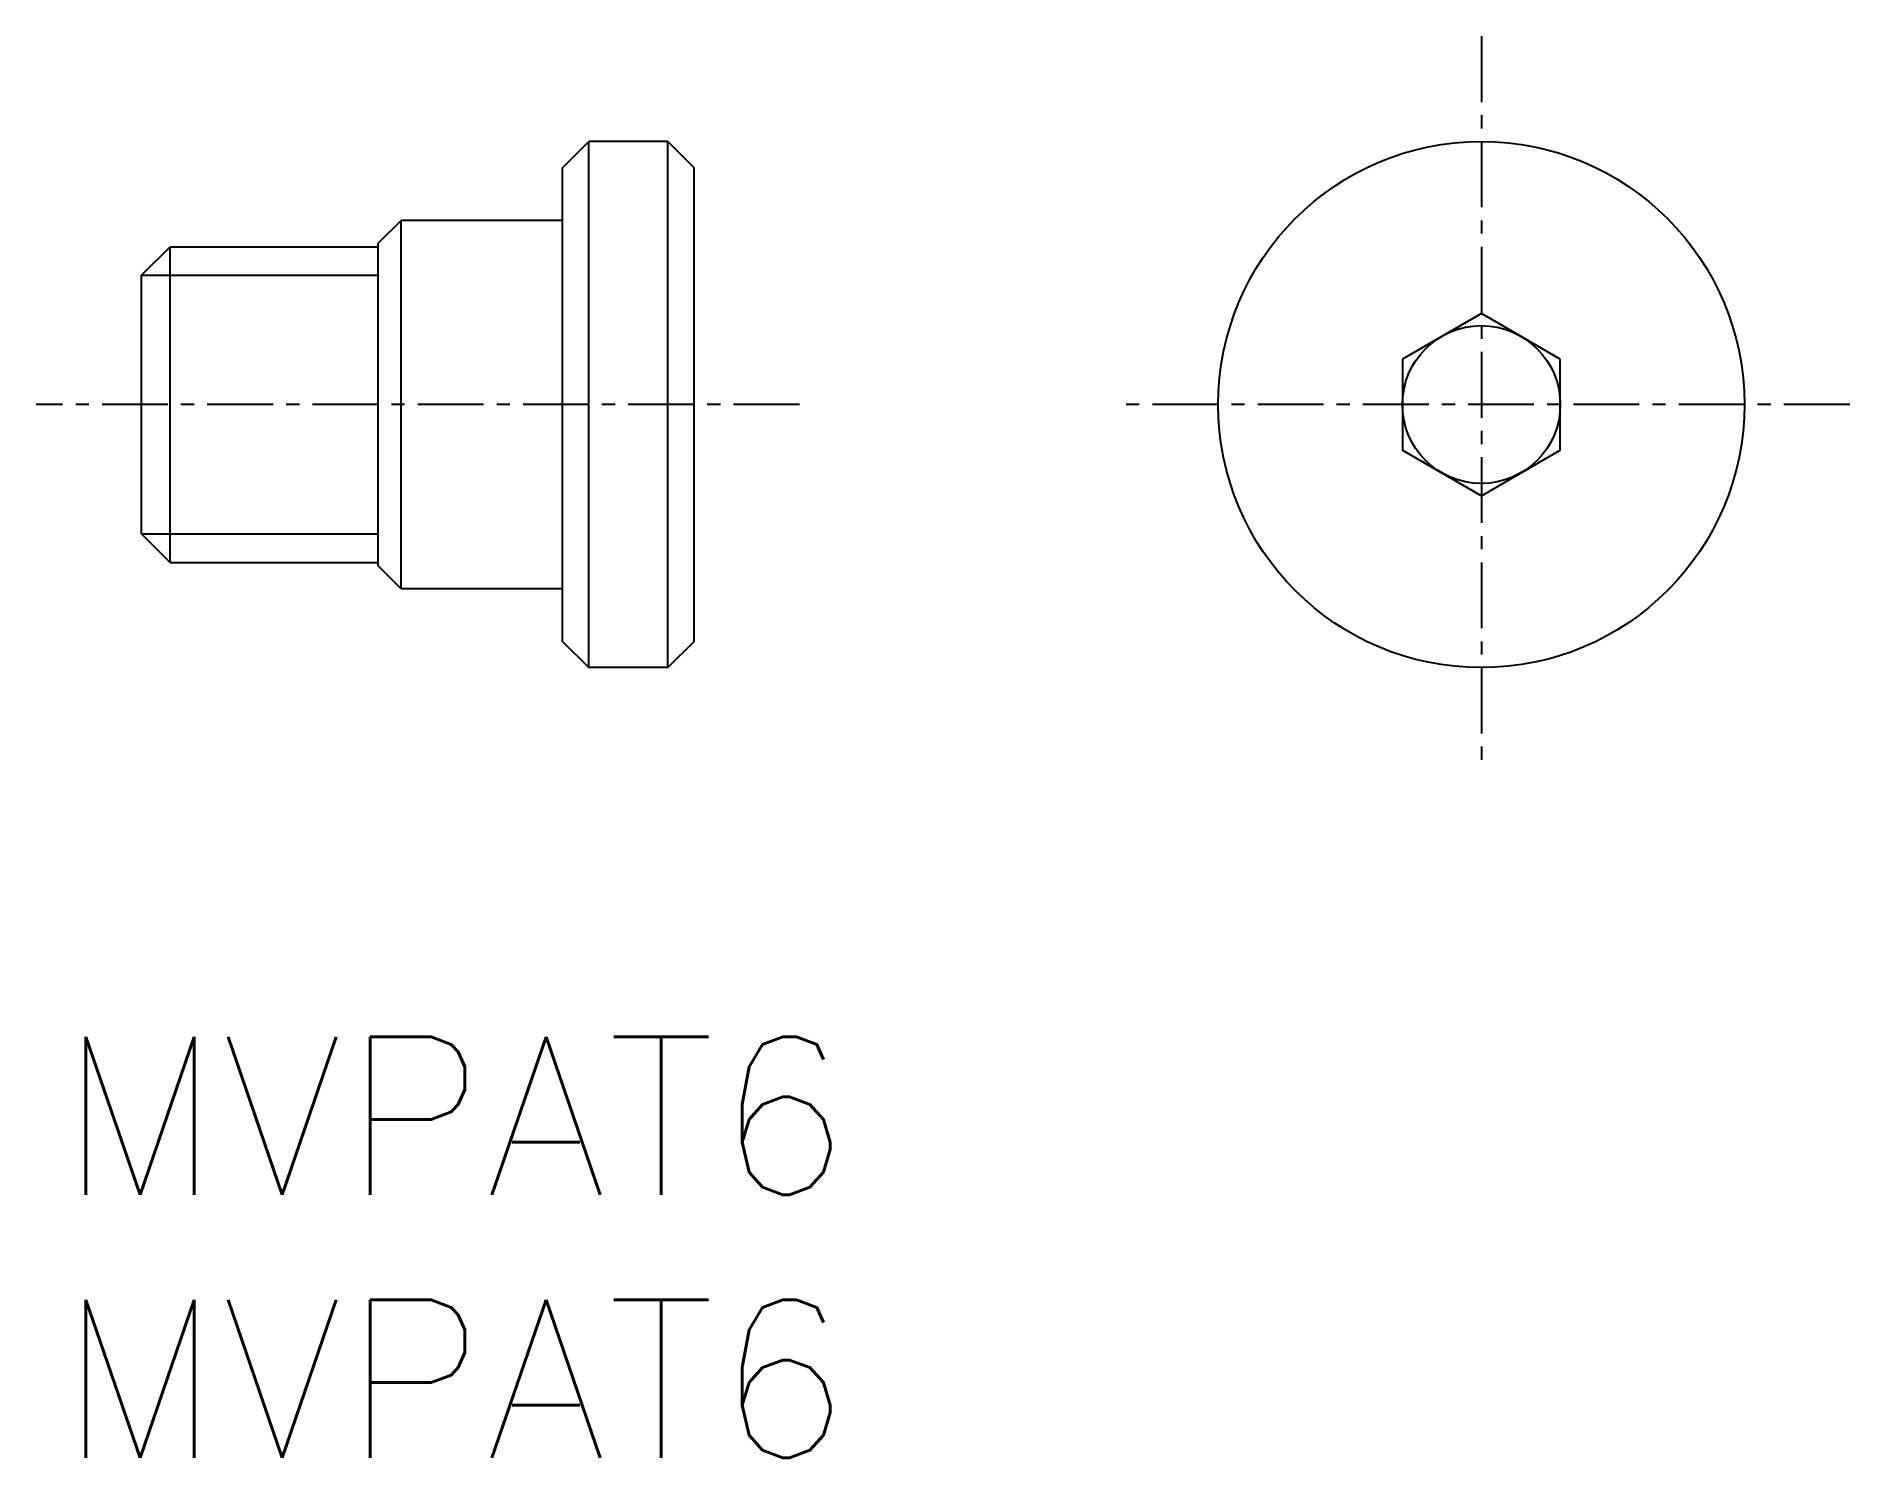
# Model space of a CAD drawing. Extents: x 122.5 to 157, y 85 to 112.
import ezdxf
from ezdxf.enums import TextEntityAlignment as Align

# ---------------------------------------------------------------- set-up
doc = ezdxf.new("R2010")
doc.units = 0
doc.linetypes.add('CENTER', pattern=[2, 1.25, -0.25, 0.25, -0.25])
doc.layers.get('0').update_dxf_attribs({"linetype": 'CONTINUOUS'})
doc.layers.add('CENTER', color=1, linetype='CENTER')
doc.styles.get("Standard").update_dxf_attribs({"font": 'txt.shx', "bigfont": 'extfont.shx'})

msp = doc.modelspace()

# ---------------------------------------------------------------- linework, layer by layer
at = {"color": 7, "linetype": 'CONTINUOUS'}
for p, q in [((132.541, 109.5), (133.041, 110)), ((134.541, 110), (133.041, 110)), ((133.041, 100), (133.041, 110)), ((134.541, 100), (134.541, 110)), ((135.041, 109.5), (134.541, 110)), ((132.541, 100.5), (132.541, 109.5)), ((135.041, 100.5), (135.041, 109.5)), ((129.474, 108.5), (129.041, 108.067)), ((129.474, 101.5), (129.474, 108.5)), ((132.541, 108.5), (129.474, 108.5)), ((124.541, 107.458), (125.083, 108)), ((125.083, 108), (129.041, 108)), ((125.083, 102), (125.083, 108)), ((129.041, 101.933), (129.041, 108.067)), ((124.541, 102.541), (124.541, 107.458)), ((124.541, 102.541), (125.083, 102)), ((125.083, 102), (129.041, 102)), ((129.474, 101.5), (129.041, 101.933)), ((132.541, 101.5), (129.474, 101.5)), ((132.541, 100.5), (133.041, 100)), ((135.041, 100.5), (134.541, 100)), ((134.541, 100), (133.041, 100))]:
    msp.add_line(p, q, dxfattribs=at)
at = {"color": 3, "linetype": 'CONTINUOUS'}
for p, q in [((124.541, 107.458), (129.041, 107.458)), ((124.541, 102.541), (129.041, 102.541))]:
    msp.add_line(p, q, dxfattribs=at)
at = {"color": 7, "linetype": 'CONTINUOUS'}
msp.add_lwpolyline([(151.5, 105.866), (150, 106.732), (148.5, 105.866), (148.5, 104.134), (150, 103.268), (151.5, 104.134)], close=True, dxfattribs=at)
for radius in [5, 1.5]:
    msp.add_circle((150, 105), radius, dxfattribs=at)
at = {"layer": 'CENTER', "color": 1, "linetype": 'CENTER'}
for p, q in [((150, 112), (150, 98)), ((137.041, 105), (122.541, 105)), ((157, 105), (143, 105))]:
    msp.add_line(p, q, dxfattribs=at)

# ---------------------------------------------------------------- texts
at = {"color": 7, "linetype": 'CONTINUOUS'}
for p in [(122.971, 91.484), (122.971, 86.484)]:
    msp.add_text('MVPAT6', height=3, dxfattribs=at).set_placement(p, align=Align.MIDDLE_LEFT)

doc.saveas('drawing.dxf')
